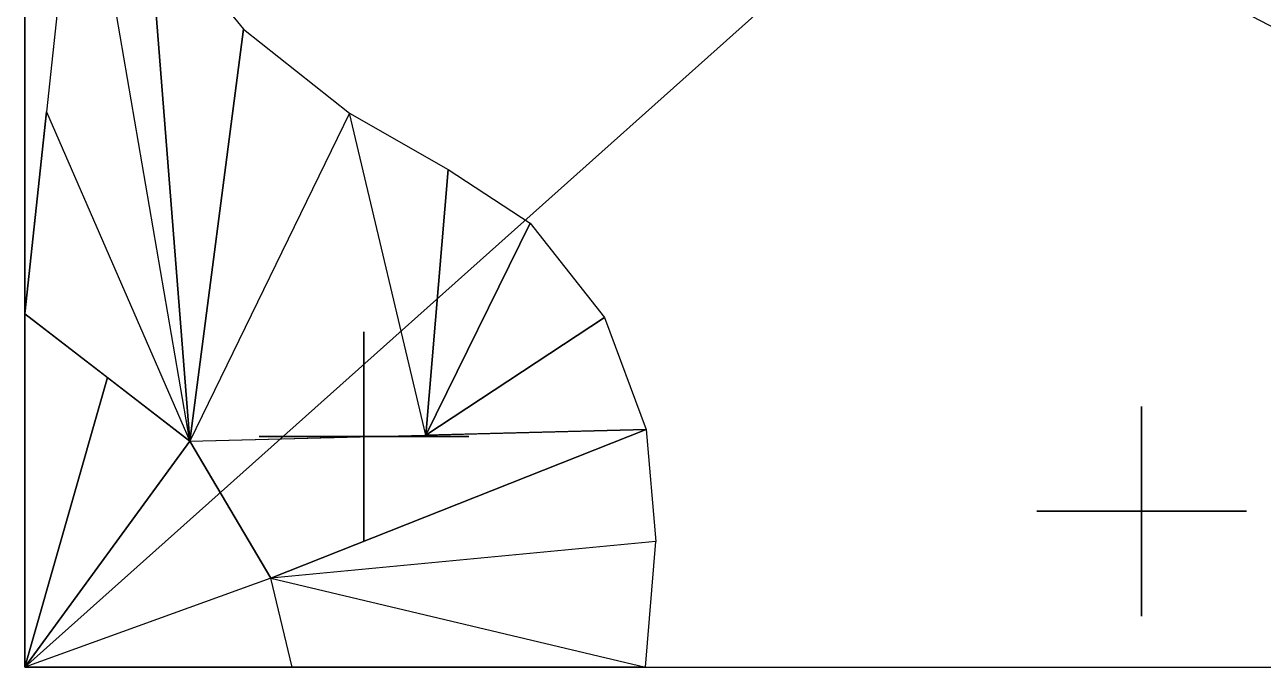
# Model space of a CAD drawing. Extents: x -340 to 755, y -404 to 683.
# Drawn here: x -336 to 204, y -400 to -120 of the extents above; entities that cross this region are included whole.
import ezdxf

# ---------------------------------------------------------------- set-up
doc = ezdxf.new("R2010")
doc.units = 0
doc.layers.get('0').update_dxf_attribs({"linetype": 'CONTINUOUS'})
for name, color, linetype in [('DIRT', 1, 'CONTINUOUS'), ('TERRAIN', 104, 'CONTINUOUS'), ('TREE', 6, 'CONTINUOUS')]:
    doc.layers.add(name, color=color, linetype=linetype)

# ---------------------------------------------------------------- blocks, each defined once
blk = doc.blocks.new('TREE')
for points in [[(0, 45.72, -0.56), (0, 45.72, 179.8), (0, -45.72, 179.8), (0, -45.72, 0.56)], [(45.72, 0, -0.56), (45.72, 0, 179.8), (-45.72, 0, 179.8), (-45.72, 0, 0.56)]]:
    blk.add_3dface(points)

msp = doc.modelspace()

# ---------------------------------------------------------------- linework, layer by layer
at = {"layer": 'DIRT'}
for points in [[(-336, 23.38, 3.52), (-336, -245.93, 63.52), (-336, -400.02, 99.52), (-336, -400.02, 3.52)], [(-336, -400.02, 99.52), (-336, -400.02, 3.52), (-65.39, -400.02, 3.52), (-219.45, -400.02, 63.52)]]:
    msp.add_3dface(points, dxfattribs=at)
at = {"layer": 'TERRAIN'}
for points in [[(-336, 679.98, 3.52), (-336, -400.02, 3.52), (0, -100.02, 3.52), (0, 139.98, 3.52)], [(744, 679.98, 3.52), (744, -400.02, 3.52), (168, -100.02, 3.52), (168, 139.98, 3.52)], [(-336, -245.93, 63.52), (-336, 23.38, 3.52), (-311.98, -22.33, 3.52)], [(-326.54, -157.88, 39.89), (-263.98, -301.46, 63.52), (-311.98, -22.33, 3.52)], [(-311.98, -22.33, 3.52), (-282.24, -70.98, 3.52), (-263.98, -301.46, 63.52)], [(-263.98, -301.46, 63.52), (-282.24, -70.98, 3.52), (-240.6, -121.96, 3.52)], [(744, -400.02, 3.52), (168, -100.02, 3.52), (0, -100.02, 3.52), (-336, -400.02, 3.52)], [(-263.98, -301.46, 63.52), (-240.6, -121.96, 3.52), (-194.46, -158.53, 3.52), (-263.98, -301.46, 63.52)], [(-336, -245.93, 63.52), (-326.54, -157.88, 39.89), (-263.98, -301.46, 63.52)], [(-263.98, -301.46, 63.52), (-161.13, -298.83, 32.49), (-194.46, -158.53, 3.52)], [(-194.46, -158.53, 3.52), (-151.37, -183.08, 3.52), (-161.13, -298.83, 32.49)], [(-161.13, -298.83, 32.49), (-151.37, -183.08, 3.52), (-115.68, -206.53, 3.52), (-161.13, -298.83, 32.49)], [(-115.68, -206.53, 3.52), (-83.22, -247.6, 3.52), (-161.13, -298.83, 32.49)], [(-336, -400.02, 99.52), (-336, -245.93, 63.52), (-299.96, -273.72, 63.52), (-336, -400.02, 99.52)], [(-161.13, -298.83, 32.49), (-83.22, -247.6, 3.52), (-65.08, -296.38, 3.52)], [(-336, -400.02, 99.52), (-299.96, -273.72, 63.52), (-263.98, -301.46, 63.52)], [(-228.67, -361.21, 63.52), (-263.98, -301.46, 63.52), (-65.08, -296.38, 3.52)], [(-60.86, -345.21, 3.52), (-228.67, -361.21, 63.52), (-65.08, -296.38, 3.52)], [(-336, -400.02, 99.52), (-263.98, -301.46, 63.52), (-228.67, -361.21, 63.52)], [(-65.39, -400.02, 3.52), (-60.86, -345.21, 3.52), (-228.67, -361.21, 63.52)], [(-336, -400.02, 99.52), (-219.45, -400.02, 63.52), (-228.67, -361.21, 63.52), (-336, -400.02, 99.52)], [(-65.39, -400.02, 3.52), (-219.45, -400.02, 63.52), (-228.67, -361.21, 63.52), (-65.39, -400.02, 3.52)]]:
    msp.add_3dface(points, dxfattribs=at)

# ---------------------------------------------------------------- block references
at = {"layer": 'TREE'}
for p in [(-188.12, -299.52, 40.63), (150.99, -332.04, 7.04)]:
    msp.add_blockref('TREE', p, dxfattribs=at)

doc.saveas('drawing.dxf')
